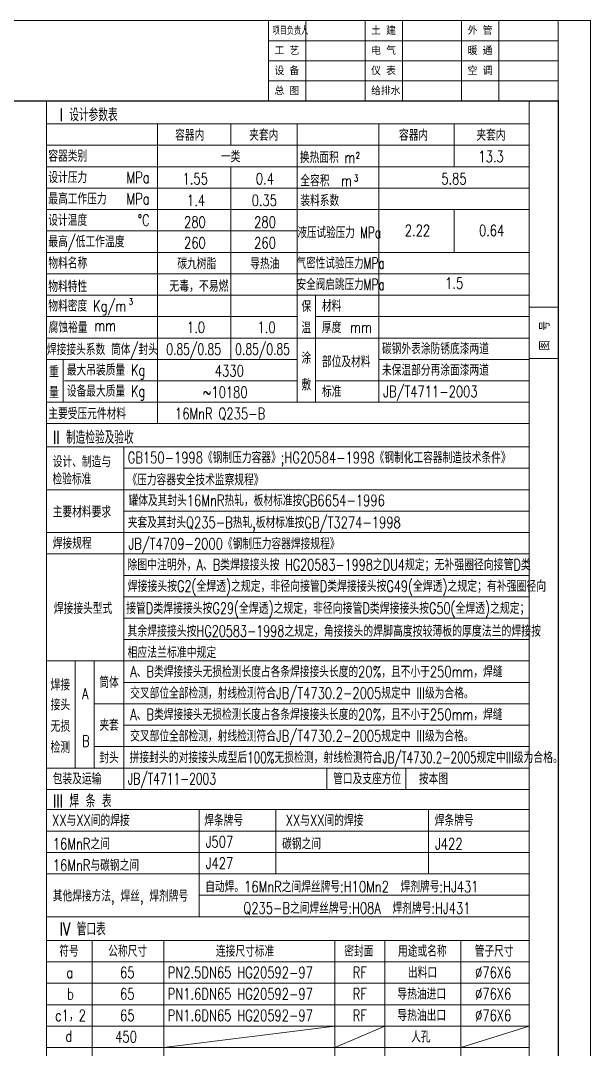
# Model space of a CAD drawing. Extents: x -17584 to -11284, y 1337 to 10247.
# Drawn here: x -13939 to -11284, y 5453 to 10247 of the extents above; entities that cross this region are included whole.
import ezdxf
from ezdxf.enums import TextEntityAlignment as Align

# ---------------------------------------------------------------- set-up
doc = ezdxf.new("R2010")
doc.units = 0
doc.header["$LTSCALE"] = 150
doc.layers.get('0').update_dxf_attribs({"linetype": 'CONTINUOUS', "lineweight": 5})
for name, color, linetype, lineweight in [('1', 2, 'CONTINUOUS', 5), ('2', 1, 'CONTINUOUS', 5), ('BZCC', 7, 'CONTINUOUS', 5), ('K1', 4, 'CONTINUOUS', 5)]:
    doc.layers.add(name, color=color, linetype=linetype, lineweight=lineweight)
doc.styles.add('HZ', font='simplex.shx', dxfattribs={"width": 0.75, "bigfont": 'hzfs.shx'})
doc.styles.add('HZFS', font='simplex.shx', dxfattribs={"width": 0.75, "bigfont": 'hzfs.shx'})
doc.styles.get("Standard").update_dxf_attribs({"font": 'simplex.shx', "width": 0.75, "bigfont": 'hzfs.shx'})

# ---------------------------------------------------------------- blocks, each defined once
blk = doc.blocks.new('BT1')
at = {"color": 7}
for p, q in [((-25, 0), (-25, -90)), ((-18.75, -90), (-18.75, 0)), ((-12.5, -90), (-12.5, 0)), ((-6.25, -90), (-6.25, 0)), ((64, -9), (64, 0)), ((80, -9), (80, 0)), ((0, -9), (80, -9)), ((-25, -18.4), (0, -18.4)), ((-25, -30), (0, -30)), ((-25, -48.4), (0, -48.4)), ((-25, -60), (0, -60)), ((-25, -78.4), (0, -78.4)), ((-25, -90), (0, -90))]:
    blk.add_line(p, q, dxfattribs=at)
at = {"layer": 'BZCC'}
for p, q in [((0, 0), (0, -90)), ((0, -9), (0, 0)), ((0, 0), (80, 0))]:
    blk.add_line(p, q, dxfattribs=at)
at = {"layer": 'K1', "color": 7}
blk.add_line((0, 0), (-25, 0), dxfattribs=at)
at = {"color": 7, "style": 'HZ', "width": 0.75}
blk.add_text('图  号', height=3, rotation=180, dxfattribs=at).set_placement((77.43, -2.67))
for s, p in [('外 管', (-20.62, -28.12)), ('暖 通', (-14.38, -28.12)), ('空 调', (-8.12, -28.12)), ('土 建', (-20.62, -58.12)), ('电 气', (-14.38, -58.12)), ('仪 表', (-8.12, -58.12)), ('给排水', (-1.88, -58.12)), ('工 艺', (-14.38, -88.13)), ('设 备', (-8.12, -88.13)), ('总 图', (-1.88, -88.13))]:
    blk.add_text(s, height=2.344, rotation=90).set_placement(p)
at = {"width": 0.7}
blk.add_text('项目负责人', height=2.344, rotation=90, dxfattribs=at).set_placement((-20.62, -88.72))

msp = doc.modelspace()

# ---------------------------------------------------------------- linework, layer by layer
for p, q in [((-11283.92645, 10246.59829), (-17583.92645, 10246.59829)), ((-11283.92645, 1336.59829), (-11283.92645, 10246.59829)), ((-12958.88402, 9665.47407), (-12958.88402, 9765.22407)), ((-11919.08701, 9565.72407), (-11919.08701, 9765.22407)), ((-13818.92645, 9565.72407), (-11568.92645, 9565.72407)), ((-12958.88402, 8667.97407), (-12958.88402, 9565.72407)), ((-12279.92645, 9465.97407), (-11568.92645, 9465.97407)), ((-11919.08701, 9166.72407), (-11919.08701, 9366.22407)), ((-13740.9687, 8667.97407), (-13740.9687, 8468.47407)), ((-13595.88634, 7263.06287), (-13595.88634, 6764.31287)), ((-12750.17645, 6570.45285), (-12750.17645, 6271.20285)), ((-13271.4688, 5462.39436), (-12474.17419, 5562.14436)), ((-12474.17419, 5462.39436), (-12241.25176, 5562.14436)), ((-11887.82675, 5462.39436), (-11568.92645, 5562.14436))]:
    msp.add_line(p, q)
at = {"layer": '1', "color": 7}
for p, q in [((-13818.92645, 9765.22407), (-11568.92645, 9765.22407)), ((-13300.54351, 9765.22407), (-13300.54351, 8368.72407)), ((-12650.42645, 9765.22407), (-12650.42645, 8767.72407)), ((-12269.24758, 9765.22407), (-12269.24758, 8468.47407)), ((-13818.92645, 9665.47407), (-11568.92645, 9665.47407)), ((-13818.92645, 9665.47407), (-11681.42645, 9665.47407)), ((-13818.92645, 9465.97407), (-11568.92645, 9465.97407)), ((-13818.92645, 9366.22407), (-12650.42645, 9366.22407)), ((-12650.42645, 9366.22407), (-11681.42645, 9366.22407)), ((-12564.92645, 9366.22407), (-11568.92645, 9366.22407)), ((-13818.92645, 9266.47407), (-12650.42645, 9266.47407)), ((-13818.92645, 9266.47407), (-12650.42645, 9266.47407)), ((-13818.92645, 9166.72407), (-12650.42645, 9166.72407)), ((-12650.42645, 9166.72407), (-11568.92645, 9166.72407)), ((-13818.92645, 9066.97407), (-12650.42645, 9066.97407)), ((-12650.42645, 9066.97407), (-11568.92645, 9066.97407)), ((-13818.92645, 8967.22407), (-12650.42645, 8967.22407)), ((-12650.42645, 8967.22407), (-11568.92645, 8967.22407)), ((-12564.92645, 8967.22407), (-12564.92645, 8568.22407)), ((-13818.92645, 8867.47407), (-12650.42645, 8867.47407)), ((-12564.92645, 8867.47407), (-11568.92645, 8867.47407)), ((-12279.92645, 8867.47407), (-11568.92645, 8867.47407)), ((-13818.92645, 8767.72407), (-12650.42645, 8767.72407)), ((-13818.92645, 8767.72407), (-12650.42645, 8767.72407)), ((-13818.92645, 8767.72407), (-12650.42645, 8767.72407)), ((-12650.42645, 8767.72407), (-11568.92645, 8767.72407)), ((-12650.42645, 8767.72407), (-11568.92645, 8767.72407)), ((-12650.42645, 8767.72407), (-12650.42645, 8468.47407)), ((-12564.92645, 8767.72407), (-12564.92645, 8468.47407)), ((-13818.92645, 8667.97407), (-12650.42645, 8667.97407)), ((-13818.92645, 8667.97407), (-12650.42645, 8667.97407)), ((-12269.24758, 8667.97407), (-11568.92645, 8667.97407)), ((-13733.64194, 8568.22407), (-12650.42645, 8568.22407)), ((-12564.92645, 8568.22407), (-11568.92645, 8568.22407)), ((-13818.92645, 8468.47407), (-11568.92645, 8468.47407)), ((-13818.92645, 8260.56287), (-11568.92645, 8260.56287)), ((-13458.28521, 8260.56287), (-13458.28521, 6664.56287)), ((-13458.28521, 8160.81287), (-11568.92645, 8160.81287)), ((-13458.28521, 8160.81287), (-11568.92645, 8160.81287)), ((-13818.92645, 8061.06287), (-11568.92645, 8061.06287)), ((-13458.28521, 7961.31287), (-11568.92645, 7961.31287)), ((-13818.92645, 7861.56287), (-11568.92645, 7861.56287)), ((-13818.92645, 7861.56287), (-11568.92645, 7861.56287)), ((-13818.92645, 7861.56287), (-11681.42645, 7861.56287)), ((-13818.92645, 7861.56287), (-11681.42645, 7861.56287)), ((-13458.28521, 7861.56287), (-11681.42645, 7861.56287)), ((-13818.92645, 7761.81287), (-11681.42645, 7761.81287)), ((-13818.92645, 7761.81287), (-11568.92645, 7761.81287)), ((-13458.28521, 7662.06287), (-11568.92645, 7662.06287)), ((-13458.28521, 7562.31287), (-11568.92645, 7562.31287)), ((-13458.28521, 7462.56287), (-11568.92645, 7462.56287)), ((-13458.28521, 7362.81287), (-11568.92645, 7362.81287)), ((-13818.92645, 7263.06287), (-11568.92645, 7263.06287)), ((-13684.4141, 7263.06287), (-13684.4141, 6764.31287)), ((-13458.28521, 7163.31287), (-11568.92645, 7163.31287)), ((-13595.88634, 7063.56287), (-11568.92645, 7063.56287)), ((-13458.28521, 6963.81287), (-11568.92645, 6963.81287)), ((-13595.88634, 6864.06287), (-11568.92645, 6864.06287)), ((-13818.92645, 6764.31287), (-11568.92645, 6764.31287)), ((-13818.92645, 6764.31287), (-11568.92645, 6764.31287)), ((-13684.4141, 6764.31287), (-11568.92645, 6764.31287)), ((-13684.4141, 6764.31287), (-11568.92645, 6764.31287)), ((-12512.25249, 6764.31287), (-12512.25249, 6664.56287)), ((-12144.21035, 6764.31287), (-12144.21035, 6664.56287)), ((-13818.92645, 6570.45285), (-11568.92645, 6570.45285)), ((-13106.42645, 6570.45285), (-13106.42645, 6071.70285)), ((-12037.67645, 6570.45285), (-12037.67645, 6271.20285)), ((-13818.92645, 6470.70285), (-11568.92645, 6470.70285)), ((-13818.92645, 6370.95285), (-11568.92645, 6370.95285)), ((-13818.92645, 6271.20285), (-11568.92645, 6271.20285)), ((-13818.92645, 6271.20285), (-11681.42645, 6271.20285)), ((-13106.42645, 6171.45285), (-11568.92645, 6171.45285)), ((-11568.92645, 5961.14436), (-13818.92645, 5961.14436)), ((-13605.17645, 4863.89436), (-13605.17645, 5961.14436)), ((-13271.4688, 4863.89436), (-13271.4688, 5961.14436)), ((-12474.17419, 4863.89436), (-12474.17419, 5961.14436)), ((-12241.25176, 4863.89436), (-12241.25176, 5961.14436)), ((-11887.82675, 4863.89436), (-11887.82675, 5961.14436)), ((-11568.92645, 5861.39436), (-13818.92645, 5861.39436)), ((-11568.92645, 5761.64436), (-13818.92645, 5761.64436)), ((-11568.92645, 5661.89436), (-13818.92645, 5661.89436)), ((-11568.92645, 5562.14436), (-13818.92645, 5562.14436)), ((-11568.92645, 5462.39436), (-13818.92645, 5462.39436))]:
    msp.add_line(p, q, dxfattribs=at)
at = {"layer": '2'}
for p, q in [((-13818.92645, 4863.89436), (-13818.92645, 9871.59829)), ((-13818.92645, 9871.59829), (-11568.92645, 9871.59829)), ((-11568.92645, 4863.89436), (-11568.92645, 9871.59829)), ((-13818.92645, 8368.72407), (-11568.92645, 8368.72407)), ((-11568.92645, 6071.70285), (-13818.92645, 6071.70285))]:
    msp.add_line(p, q, dxfattribs=at)
at = {"layer": '2', "color": 1}
msp.add_line((-13818.92645, 6664.56287), (-11568.92645, 6664.56287), dxfattribs=at)
at = {"layer": 'K1', "const_width": 6}
msp.add_lwpolyline([(-11433.92645, 1486.59829), (-11433.92645, 9871.59829), (-17433.92645, 9871.59829), (-17433.92645, 1486.59829)], close=True, dxfattribs=at)

# ---------------------------------------------------------------- block references
at = {"xscale": 15, "yscale": 15, "zscale": 15, "rotation": 270}
msp.add_blockref('BT1', (-11433.92645, 9871.59829), dxfattribs=at)

# ---------------------------------------------------------------- texts
at = {"style": 'HZFS'}
for s, height, width, p in [(' I 设计参数表', 60, 0.75, (-13788.92645, 9807.47329)), ('容器内', 52.5, 0.75, (-13218.92645, 9712.72407)), ('夹套内', 52.5, 0.75, (-12873.49659, 9712.72407)), ('容器内', 52.5, 0.75, (-12176.03866, 9712.72407)), ('夹套内', 52.5, 0.75, (-11815.32798, 9712.72407)), ('容器类别', 52.5, 0.75, (-13809.64233, 9615.59907)), ('一类', 52.5, 0.75, (-13005.63153, 9612.97407)), ('换热面积 m', 52.5, 0.75, (-12637.68243, 9609.2329)), ('设计压力', 52.5, 0.75, (-13809.64233, 9515.84907)), ('全容积  m', 52.5, 0.75, (-12635.50761, 9500.8775)), ('最高工作压力', 52.5, 0.75, (-13809.64233, 9416.09907)), ('装料系数', 52.5, 0.75, (-12635.50761, 9408.09893)), ('设计温度', 52.5, 0.75, (-13809.64233, 9316.34907)), ('最高/低工作', 52.5, 0.75, (-13809.64233, 9216.59907)), ('液压试验压力 MPa', 52.5, 0.68, (-12649.32895, 9259.07362)), ('温度', 52.5, 0.75, (-13545.38996, 9216.16943)), ('物料名称', 52.5, 0.75, (-13809.64233, 9116.84907)), ('碳九树脂', 52.5, 0.75, (-13208.26699, 9114.22407)), ('导热油', 52.5, 0.75, (-12869.0972, 9114.22407)), ('气密性试验压力MPa', 52.5, 0.68, (-12653.01632, 9116.84907)), ('物料特性', 52.5, 0.75, (-13809.64233, 9008.04637)), ('无毒，不易燃', 52.5, 0.7, (-13245.78025, 9009.22407)), ('安全阀启跳压力MPa', 52.5, 0.68, (-12653.01632, 9017.09907)), ('物料密度 Kg/m', 52.5, 0.75, (-13809.64233, 8917.34907)), ('材料', 52.5, 0.75, (-12534.92645, 8917.34907)), ('腐蚀裕量', 52.5, 0.75, (-13808.15299, 8817.59907)), ('1.0', 52.5, 0.75, (-13163.61497, 8817.59907)), ('1.0', 52.5, 0.75, (-12834.94801, 8817.59907)), ('厚度', 52.5, 0.75, (-12534.92645, 8817.59907)), ('焊接接头系数 筒体/封头', 52.5, 0.75, (-13816.07703, 8714.72168)), ('0.85/0.85', 52.5, 0.7, (-13260.02443, 8715.53523)), ('0.85/0.85', 52.5, 0.7, (-12938.91605, 8715.53523)), ('碳钢外表涂防锈底漆两道', 52.5, 0.75, (-12255.1131, 8717.84907)), ('部位及材料', 52.5, 0.75, (-12534.92645, 8657.55842)), ('最大吊装质量 Kg', 52.5, 0.75, (-13723.49683, 8618.70495)), ('未保温部分再涂面漆两道', 52.5, 0.75, (-12255.1131, 8618.09907)), ('设备最大质量 Kg', 52.5, 0.75, (-13723.49683, 8520.24714)), ('标准', 52.5, 0.75, (-12534.92645, 8518.34907)), ('JB/T4711-2003', 52.5, 0.75, (-12249.92645, 8518.34907)), ('主要受压元件材料', 52.5, 0.75, (-13809.64233, 8415.47168)), ('16MnR Q235-B', 52.5, 0.75, (-13219.47997, 8415.47168)), ('II 制造检验及验收', 60, 0.75, (-13788.92645, 8304.59907)), ('设计、制造与', 52.5, 0.75, (-13788.92645, 8191.49429)), ('GB150-1998《钢制压力容器》;HG20584-1998《钢制化工容器制造技术条件》', 52.5, 0.75, (-13439.94029, 8210.68787)), ('检验标准', 52.5, 0.75, (-13790.36791, 8110.95012)), ('《压力容器安全技术监察规程》', 52.5, 0.75, (-13441.16731, 8107.18985)), ('罐体及其封头16MnR热轧，板材标准按GB6654-1996', 52.5, 0.75, (-13436.05529, 8011.18787)), ('主要材料要求', 52.5, 0.75, (-13788.92645, 7957.75794)), ('夹套及其封头Q235-B热轧,板材标准按GB/T3274-1998', 52.5, 0.75, (-13439.62553, 7908.81287)), ('焊接规程', 52.5, 0.75, (-13788.92645, 7811.68787)), ('JB/T4709-2000《钢制压力容器焊接规程》', 52.5, 0.75, (-13436.59545, 7809.06287)), ('除图中注明外，A、B类焊接接头按 HG20583-1998之DU4规定；无补强圈径向接管D类', 52.5, 0.73, (-13441.03705, 7711.21059)), ('焊接接头按G2(全焊透)之规定，非径向接管D类焊接接头按G49(全焊透)之规定；有补强圈径向', 52.5, 0.73, (-13439.93115, 7611.46059)), ('焊接接头型式', 52.5, 0.75, (-13783.93751, 7508.40541)), ('接管D类焊接接头按G29(全焊透)之规定，非径向接管D类焊接接头按G50(全焊透)之规定；', 52.5, 0.73, (-13446.92044, 7508.94711)), ('其余焊接接头按HG20583-1998之规定，角接接头的焊脚高度按较薄板的厚度法兰的焊接按', 52.5, 0.73, (-13440.89976, 7402.45973)), ('相应法兰标准中规定', 52.5, 0.73, (-13440.89976, 7302.70973)), ('A、B类焊接接头无损检测长度占各条焊接接头长度的20%，且不小于250mm，焊缝', 52.5, 0.75, (-13428.28521, 7213.18787)), ('筒体', 52.5, 0.75, (-13571.92118, 7163.31287)), ('焊接', 52.5, 0.75, (-13798.95513, 7151.74207)), ('交叉部位全部检测，射线检测符合JB/T4730.2-2005规定中 III级为合格。', 52.5, 0.75, (-13428.28521, 7113.43787)), ('A', 52.5, 0.75, (-13652.56265, 7110.91283)), ('接头', 52.5, 0.75, (-13798.95513, 7058.75711)), ('A、B类焊接接头无损检测长度占各条焊接接头长度的20%，且不小于250mm，焊缝', 52.5, 0.75, (-13428.28521, 7013.68787)), ('无损', 52.5, 0.75, (-13798.95513, 6959.00711)), ('夹套', 52.5, 0.75, (-13571.92118, 6963.81287)), ('交叉部位全部检测，射线检测符合JB/T4730.2-2005规定中 III级为合格。', 52.5, 0.75, (-13428.28521, 6913.93787)), ('B', 52.5, 0.75, (-13652.56265, 6889.98458)), ('检测', 52.5, 0.75, (-13798.95513, 6861.00375)), ('封头', 52.5, 0.75, (-13571.92118, 6812.72839)), ('拼接封头的对接接头成型后100%无损检测，射线检测符合JB/T4730.2-2005规定中III级为合格。', 52.5, 0.67, (-13431.61331, 6813.41633)), ('包装及运输', 52.5, 0.75, (-13788.92645, 6714.43787)), ('JB/T4711-2003', 52.5, 0.7, (-13439.15841, 6714.43787)), ('管口及支座方位', 52.5, 0.75, (-12482.25249, 6714.43787)), ('按本图', 52.5, 0.75, (-12083.22478, 6714.43787)), ('III 焊 条 表', 60, 0.75, (-13788.92645, 6610.39535)), ('XX与XX间的焊接', 52.5, 0.75, (-13792.14596, 6520.57785)), ('焊条牌号', 52.5, 0.75, (-13083.13332, 6520.57785)), ('XX与XX间的焊接', 52.5, 0.75, (-12703.29169, 6520.57785)), ('焊条牌号', 52.5, 0.75, (-12009.28893, 6520.57785)), ('16MnR之间', 52.5, 0.75, (-13788.92645, 6411.13604)), ('J507', 52.5, 0.75, (-13076.42645, 6420.82785)), ('碳钢之间', 52.5, 0.75, (-12720.17645, 6411.13604)), ('J422', 52.5, 0.75, (-12007.67645, 6411.13604)), ('16MnR与碳钢之间', 52.5, 0.75, (-13788.92645, 6311.38604)), ('J427', 52.5, 0.75, (-13076.42645, 6321.07785)), ('自动焊。16MnR之间焊丝牌号:H10Mn2  焊剂牌号:HJ431', 52.5, 0.75, (-13078.65234, 6211.63604)), ('其他焊接方法, 焊丝, 焊剂牌号', 52.5, 0.75, (-13788.92645, 6168.52498)), ('Q235-B之间焊丝牌号:H08A  焊剂牌号:HJ431', 52.5, 0.75, (-12901.30616, 6111.88604)), (' IV 管口表', 60, 0.75, (-13788.92645, 6014.15927)), ('密封面', 52.5, 0.75, (-12430.96744, 5911.26936)), ('符号', 52.5, 0.75, (-13758.42972, 5911.26936)), ('公称尺寸', 52.5, 0.75, (-13530.4289, 5911.26936)), ('连接尺寸标准', 52.5, 0.75, (-13028.82964, 5911.26936)), ('用途或名称', 52.5, 0.75, (-12180.42842, 5911.26936)), ('管子尺寸', 52.5, 0.75, (-11823.30014, 5911.26936)), ('a', 52.5, 0.75, (-13725.94868, 5811.51936)), ('65', 52.5, 0.75, (-13475.81923, 5811.51936)), ('PN2.5DN65 HG20592-97', 52.5, 0.75, (-13253.55448, 5811.51936)), ('RF', 52.5, 0.75, (-12391.1463, 5811.51936)), ('出料口', 52.5, 0.75, (-12134.41036, 5811.51936)), ('%%C76X6', 52.5, 0.75, (-11821.21451, 5811.51936)), ('b', 52.5, 0.75, (-13722.80463, 5711.76936)), ('65', 52.5, 0.75, (-13475.81923, 5711.76936)), ('PN1.6DN65 HG20592-97', 52.5, 0.75, (-13253.55448, 5711.76936)), ('RF', 52.5, 0.75, (-12391.1463, 5711.76936)), ('导热油进口', 52.5, 0.75, (-12183.00144, 5711.76936)), ('%%C76X6', 52.5, 0.75, (-11821.21451, 5711.76936)), ('c1，2', 52.5, 0.75, (-13777.89451, 5612.01936)), ('65', 52.5, 0.75, (-13475.81923, 5612.01936)), ('PN1.6DN65 HG20592-97', 52.5, 0.75, (-13253.55448, 5612.01936)), ('RF', 52.5, 0.75, (-12391.1463, 5612.01936)), ('导热油出口', 52.5, 0.75, (-12183.00144, 5612.01936)), ('%%C76X6', 52.5, 0.75, (-11821.21451, 5612.01936)), ('d', 52.5, 0.75, (-13729.90057, 5515.8426)), ('450', 52.5, 0.75, (-13497.99852, 5512.26936)), ('人孔', 52.5, 0.75, (-12119.45929, 5512.26936))]:
    msp.add_text(s, height=height, dxfattribs=dict(at, width=width)).set_placement(p, align=Align.MIDDLE_LEFT)
at = {"style": 'HZFS', "width": 0.75}
for s, p in [('13.3', (-11805.81717, 9587.0189)), ('1.55', (-13183.92207, 9483.64407)), ('0.4', (-12842.70999, 9483.64407)), ('5.85', (-11978.7785, 9483.64407)), ('1.4', (-13163.58543, 9382.84407)), ('0.35', (-12862.38565, 9382.84407)), ('280', (-13177.36657, 9281.49911)), ('280', (-12850.46632, 9281.49911)), ('2.22', (-12148.89773, 9242.48185)), ('0.64', (-11803.26195, 9242.48185)), ('260', (-13177.36657, 9184.75384)), ('260', (-12850.46632, 9184.75384)), ('1.5', (-11960.78041, 8996.74753)), ('4330', (-13033.59373, 8588.68266)), ('~10180', (-13090.30116, 8488.93266))]:
    msp.add_text(s, height=52.5, dxfattribs=at).set_placement(p)
at = {"width": 0.75}
for s, p in [('2', (-12377.22488, 9603.58539)), ('3', (-12385.17726, 9497.28861)), ('3', (-13434.3158, 8922.34166))]:
    msp.add_text(s, height=30, dxfattribs=at).set_placement(p)
at = {"style": 'HZFS', "width": 0.75}
for s, p in [('MPa', (-13337.32917, 9515.84907)), ('MPa', (-13337.32917, 9416.09907)), ('%%DC', (-13337.32917, 9316.34907)), ('mm', (-13494.19302, 8825.88235)), ('mm', (-12302.42645, 8817.59907))]:
    msp.add_text(s, height=52.5, dxfattribs=at).set_placement(p, align=Align.MIDDLE_RIGHT)
for s, p in [('保', (-12607.67645, 8917.34907)), ('温', (-12607.67645, 8817.59907)), ('涂', (-12607.67645, 8677.26019)), ('重', (-13783.50321, 8612.9105)), ('敷', (-12607.67645, 8552.627)), ('量', (-13783.50321, 8516.13962))]:
    msp.add_text(s, height=52.5, dxfattribs=at).set_placement(p, align=Align.MIDDLE)

doc.saveas('drawing.dxf')
